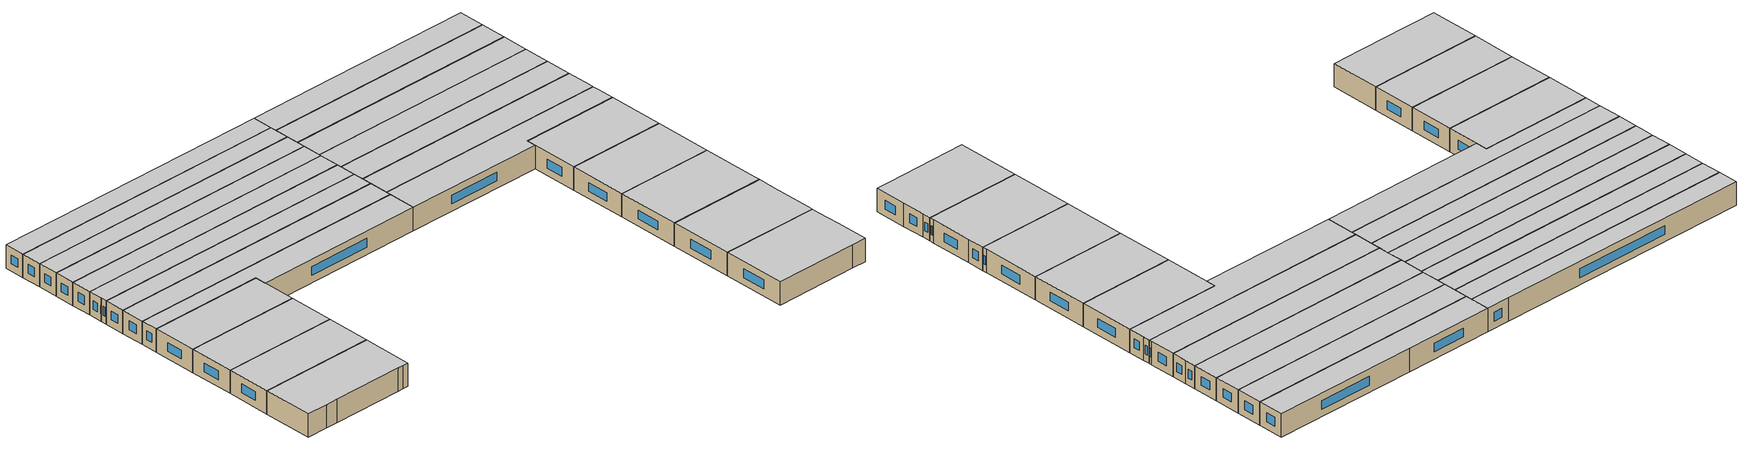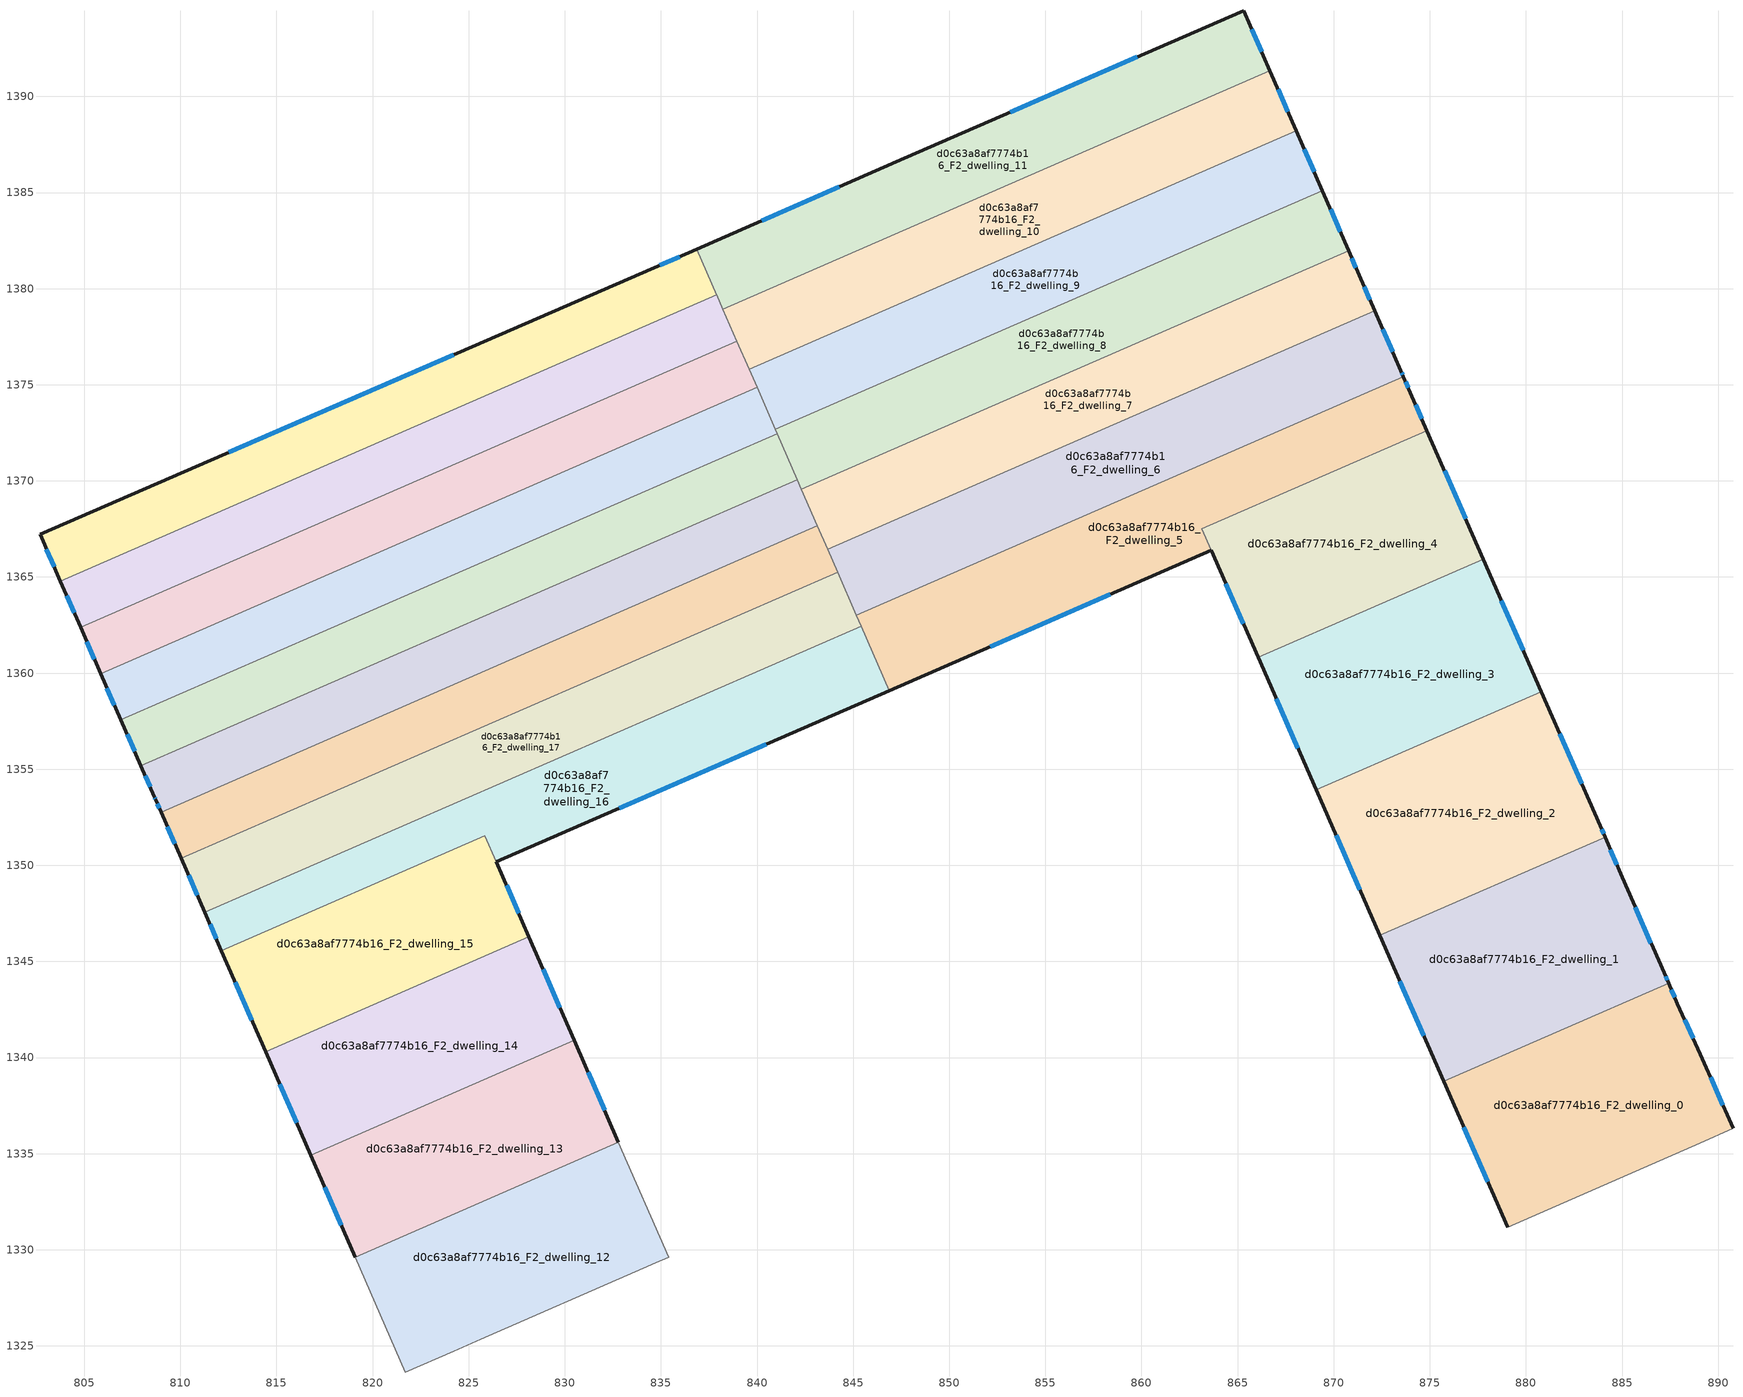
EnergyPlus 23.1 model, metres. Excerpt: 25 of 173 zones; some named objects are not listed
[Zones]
d0c63a8af7774b16_F2_dwelling_0
 floor to d0c63a8af7774b16_F1_dwelling_0 (EU_floor_Construction): 887.88,1342.8 889.07,1340.18 890.77,1336.31 889.05,1335.55 879.06,1331.17 875.73,1338.76 887.42,1343.86 z6
 wall outside (EU_wall_Construction): 875.73,1338.76 879.06,1331.17 / 890.77,1336.31 889.07,1340.18 887.88,1342.8 887.42,1343.86 z6:9
 wall adiabatic (EU_wall_Construction): 879.06,1331.17 889.05,1335.55 890.77,1336.31 z6:9
 wall to d0c63a8af7774b16_F2_dwelling_1 (EU_wall_Construction): 887.42,1343.86 875.73,1338.76 z6:9
 window (EU_Window_Construction): 876.77,1336.38 878.01,1333.55 / 887.73,1343.13 887.56,1343.53 / 888.7,1341 888.25,1341.98 / 890.24,1337.53 889.61,1338.97 z6.94:8.06
 ceiling to d0c63a8af7774b16_F3_dwelling_0 (EU_floor_Construction): 889.05,1335.55 890.77,1336.31 889.07,1340.18 887.88,1342.8 887.42,1343.86 875.73,1338.76 879.06,1331.17 z9
d0c63a8af7774b16_F2_dwelling_1
 floor to d0c63a8af7774b16_F1_dwelling_1 (EU_floor_Construction): 885,1349.37 887.19,1344.4 887.42,1343.86 875.73,1338.76 872.4,1346.36 884.12,1351.46 z6
 wall outside (EU_wall_Construction): 872.4,1346.36 875.73,1338.76 / 887.42,1343.86 887.19,1344.4 885,1349.37 884.12,1351.46 z6:9
 wall to d0c63a8af7774b16_F2_dwelling_2 (EU_wall_Construction): 884.12,1351.46 872.4,1346.36 z6:9
 window (EU_Window_Construction): 873.45,1343.98 874.69,1341.14 / 884.72,1350.03 884.39,1350.81 / 886.5,1345.96 885.69,1347.82 / 887.35,1344.03 887.27,1344.23 z6.94:8.06
 ceiling to d0c63a8af7774b16_F3_dwelling_1 (EU_floor_Construction): 887.42,1343.86 887.19,1344.4 885,1349.37 884.12,1351.46 872.4,1346.36 875.73,1338.76 z9
d0c63a8af7774b16_F2_dwelling_10
 floor to d0c63a8af7774b16_F1_dwelling_10 (EU_floor_Construction): 866.68,1391.35 868.04,1388.22 839.59,1375.82 838.22,1378.94 z6
 wall outside (EU_wall_Construction): 868.04,1388.22 866.68,1391.35 z6:9
 wall to d0c63a8af7774b16_F2_dwelling_11 (EU_wall_Construction): 866.68,1391.35 838.22,1378.94 z6:9
 wall to d0c63a8af7774b16_F2_dwelling_9 (EU_wall_Construction): 839.59,1375.82 868.04,1388.22 z6:9
 wall to d0c63a8af7774b16_F2_dwelling_23 (EU_wall_Construction): 838.22,1378.94 838.95,1377.27 z6:9
 wall to d0c63a8af7774b16_F2_dwelling_22 (EU_wall_Construction): 838.95,1377.27 839.59,1375.82 z6:9
 window (EU_Window_Construction): 867.61,1389.2 867.1,1390.37 z6.94:8.06
 ceiling to d0c63a8af7774b16_F3_dwelling_10 (EU_floor_Construction): 868.04,1388.22 866.68,1391.35 838.22,1378.94 839.59,1375.82 z9
d0c63a8af7774b16_F2_dwelling_11
 floor to d0c63a8af7774b16_F1_dwelling_11 (EU_floor_Construction): 865.31,1394.47 866.68,1391.35 838.22,1378.94 836.87,1382.05 847.65,1386.78 z6
 wall outside (EU_wall_Construction): 866.68,1391.35 865.31,1394.47 847.65,1386.78 836.87,1382.05 z6:9
 wall to d0c63a8af7774b16_F2_dwelling_24 (EU_wall_Construction): 836.87,1382.05 837.91,1379.67 z6:9
 wall to d0c63a8af7774b16_F2_dwelling_23 (EU_wall_Construction): 837.91,1379.67 838.22,1378.94 z6:9
 window (EU_Window_Construction): 844.27,1385.29 840.25,1383.53 / 859.78,1392.06 853.19,1389.19 / 866.25,1392.32 865.74,1393.49 z6.94:8.06
 ceiling to d0c63a8af7774b16_F3_dwelling_11 (EU_floor_Construction): 866.68,1391.35 865.31,1394.47 847.65,1386.78 836.87,1382.05 838.22,1378.94 z9
d0c63a8af7774b16_F2_dwelling_12
 floor to d0c63a8af7774b16_F1_dwelling_12 (EU_floor_Construction): 832.79,1335.59 835.4,1329.61 834.72,1329.32 834.09,1329.04 825.64,1325.34 824.22,1324.71 821.71,1323.62 819.09,1329.62 z6
 wall adiabatic (EU_wall_Construction): 819.09,1329.62 821.71,1323.62 824.22,1324.71 825.64,1325.34 834.09,1329.04 834.72,1329.32 835.4,1329.61 832.79,1335.59 z6:9
 wall to d0c63a8af7774b16_F2_dwelling_13 (EU_wall_Construction): 832.79,1335.59 819.09,1329.62 z6:9
 ceiling to d0c63a8af7774b16_F3_dwelling_12 (EU_floor_Construction): 834.09,1329.04 834.72,1329.32 835.4,1329.61 832.79,1335.59 819.09,1329.62 821.71,1323.62 824.22,1324.71 825.64,1325.34 z9
d0c63a8af7774b16_F2_dwelling_13
 floor to d0c63a8af7774b16_F1_dwelling_13 (EU_floor_Construction): 830.48,1340.89 832.79,1335.59 819.09,1329.62 816.78,1334.92 z6
 wall outside (EU_wall_Construction): 816.78,1334.92 819.09,1329.62 / 832.79,1335.59 830.48,1340.89 z6:9
 wall to d0c63a8af7774b16_F2_dwelling_14 (EU_wall_Construction): 830.48,1340.89 816.78,1334.92 z6:9
 window (EU_Window_Construction): 817.51,1333.25 818.37,1331.28 / 832.07,1337.25 831.21,1339.23 z6.94:8.06
 ceiling to d0c63a8af7774b16_F3_dwelling_13 (EU_floor_Construction): 832.79,1335.59 830.48,1340.89 816.78,1334.92 819.09,1329.62 z9
d0c63a8af7774b16_F2_dwelling_14
 floor to d0c63a8af7774b16_F1_dwelling_14 (EU_floor_Construction): 828.14,1346.28 830.48,1340.89 816.78,1334.92 814.43,1340.31 z6
 wall outside (EU_wall_Construction): 814.43,1340.31 816.78,1334.92 / 830.48,1340.89 828.14,1346.28 z6:9
 wall to d0c63a8af7774b16_F2_dwelling_15 (EU_wall_Construction): 828.14,1346.28 814.43,1340.31 z6:9
 window (EU_Window_Construction): 815.17,1338.62 816.05,1336.61 / 829.75,1342.58 828.87,1344.59 z6.94:8.06
 ceiling to d0c63a8af7774b16_F3_dwelling_14 (EU_floor_Construction): 830.48,1340.89 828.14,1346.28 814.43,1340.31 816.78,1334.92 z9
d0c63a8af7774b16_F2_dwelling_15
 floor to d0c63a8af7774b16_F1_dwelling_15 (EU_floor_Construction): 825.84,1351.53 828.14,1346.28 814.43,1340.31 812.14,1345.56 z6
 wall outside (EU_wall_Construction): 828.14,1346.28 826.44,1350.18 / 812.14,1345.56 814.43,1340.31 z6:9
 wall to d0c63a8af7774b16_F2_dwelling_16 (EU_wall_Construction): 826.43,1350.19 825.85,1351.54 / 825.84,1351.53 812.14,1345.56 z6:9
 window (EU_Window_Construction): 827.6,1347.51 826.97,1348.96 / 812.86,1343.91 813.71,1341.95 z6.94:8.06
 ceiling to d0c63a8af7774b16_F3_dwelling_15 (EU_floor_Construction): 828.14,1346.28 825.84,1351.53 812.14,1345.56 814.43,1340.31 z9
d0c63a8af7774b16_F2_dwelling_16
 floor to d0c63a8af7774b16_F1_dwelling_16 (EU_floor_Construction): 845.42,1362.44 846.88,1359.09 826.43,1350.19 825.85,1351.54 812.14,1345.56 811.27,1347.55 z6
 wall outside (EU_wall_Construction): 826.43,1350.19 846.88,1359.09 / 811.27,1347.55 812.14,1345.56 z6:9
 wall to d0c63a8af7774b16_F2_dwelling_17 (EU_wall_Construction): 845.42,1362.44 811.27,1347.55 z6:9
 wall to d0c63a8af7774b16_F2_dwelling_5 (EU_wall_Construction): 846.88,1359.09 845.42,1362.44 z6:9
 window (EU_Window_Construction): 832.84,1352.98 840.47,1356.3 / 811.55,1346.93 811.87,1346.19 z6.94:8.06
 ceiling to d0c63a8af7774b16_F3_dwelling_16 (EU_floor_Construction): 846.88,1359.09 845.42,1362.44 811.27,1347.55 812.14,1345.56 825.85,1351.54 826.43,1350.19 z9
d0c63a8af7774b16_F2_dwelling_17
 floor to d0c63a8af7774b16_F1_dwelling_17 (EU_floor_Construction): 844.19,1365.25 845.42,1362.44 811.27,1347.55 810.05,1350.37 z6
 wall outside (EU_wall_Construction): 810.05,1350.37 811.27,1347.55 z6:9
 wall to d0c63a8af7774b16_F2_dwelling_18 (EU_wall_Construction): 844.19,1365.25 810.05,1350.37 z6:9
 wall to d0c63a8af7774b16_F2_dwelling_6 (EU_wall_Construction): 845.17,1363 844.19,1365.25 z6:9
 wall to d0c63a8af7774b16_F2_dwelling_5 (EU_wall_Construction): 845.42,1362.44 845.17,1363 z6:9
 window (EU_Window_Construction): 810.43,1349.48 810.89,1348.43 z6.94:8.06
 ceiling to d0c63a8af7774b16_F3_dwelling_17 (EU_floor_Construction): 845.42,1362.44 844.19,1365.25 810.05,1350.37 811.27,1347.55 z9
d0c63a8af7774b16_F2_dwelling_18
 floor to d0c63a8af7774b16_F1_dwelling_18 (EU_floor_Construction): 843.14,1367.66 844.19,1365.25 810.05,1350.37 809,1352.77 z6
 wall outside (EU_wall_Construction): 809,1352.77 810.05,1350.37 z6:9
 wall to d0c63a8af7774b16_F2_dwelling_19 (EU_wall_Construction): 843.14,1367.66 809,1352.77 z6:9
 wall to d0c63a8af7774b16_F2_dwelling_7 (EU_wall_Construction): 843.67,1366.45 843.14,1367.66 z6:9
 wall to d0c63a8af7774b16_F2_dwelling_6 (EU_wall_Construction): 844.19,1365.25 843.67,1366.45 z6:9
 window (EU_Window_Construction): 809.33,1352.02 809.72,1351.12 z6.94:8.06
 ceiling to d0c63a8af7774b16_F3_dwelling_18 (EU_floor_Construction): 844.19,1365.25 843.14,1367.66 809,1352.77 810.05,1350.37 z9
d0c63a8af7774b16_F2_dwelling_19
 floor to d0c63a8af7774b16_F1_dwelling_19 (EU_floor_Construction): 842.1,1370.06 843.14,1367.66 809,1352.77 808.72,1353.41 808.65,1353.58 807.95,1355.17 z6
 wall outside (EU_wall_Construction): 807.95,1355.17 808.65,1353.58 808.72,1353.41 809,1352.77 z6:9
 wall to d0c63a8af7774b16_F2_dwelling_20 (EU_wall_Construction): 842.1,1370.06 807.95,1355.17 z6:9
 wall to d0c63a8af7774b16_F2_dwelling_8 (EU_wall_Construction): 842.31,1369.57 842.1,1370.06 z6:9
 wall to d0c63a8af7774b16_F2_dwelling_7 (EU_wall_Construction): 843.14,1367.66 842.31,1369.57 z6:9
 window (EU_Window_Construction): 808.67,1353.53 808.7,1353.46 / 808.17,1354.67 808.43,1354.08 / 808.81,1353.21 808.91,1352.97 z6.94:8.06
 ceiling to d0c63a8af7774b16_F3_dwelling_19 (EU_floor_Construction): 843.14,1367.66 842.1,1370.06 807.95,1355.17 808.65,1353.58 808.72,1353.41 809,1352.77 z9
d0c63a8af7774b16_F2_dwelling_2
 floor to d0c63a8af7774b16_F1_dwelling_2 (EU_floor_Construction): 880.8,1359.04 883.87,1352.05 884.12,1351.46 872.4,1346.36 869.08,1353.93 z6
 wall outside (EU_wall_Construction): 869.08,1353.93 872.4,1346.36 / 884.12,1351.46 883.87,1352.05 880.8,1359.04 z6:9
 wall to d0c63a8af7774b16_F2_dwelling_3 (EU_wall_Construction): 880.8,1359.04 869.08,1353.93 z6:9
 window (EU_Window_Construction): 870.12,1351.56 871.36,1348.73 / 882.91,1354.24 881.76,1356.85 / 884.04,1351.65 883.95,1351.87 z6.94:8.06
 ceiling to d0c63a8af7774b16_F3_dwelling_2 (EU_floor_Construction): 884.12,1351.46 883.87,1352.05 880.8,1359.04 869.08,1353.93 872.4,1346.36 z9
d0c63a8af7774b16_F2_dwelling_20
 floor to d0c63a8af7774b16_F1_dwelling_20 (EU_floor_Construction): 841.05,1372.46 842.1,1370.06 807.95,1355.17 806.9,1357.58 z6
 wall outside (EU_wall_Construction): 806.9,1357.58 807.95,1355.17 z6:9
 wall to d0c63a8af7774b16_F2_dwelling_21 (EU_wall_Construction): 841.05,1372.46 806.9,1357.58 z6:9
 wall to d0c63a8af7774b16_F2_dwelling_8 (EU_wall_Construction): 842.1,1370.06 841.05,1372.46 z6:9
 window (EU_Window_Construction): 807.23,1356.82 807.62,1355.93 z6.94:8.06
 ceiling to d0c63a8af7774b16_F3_dwelling_20 (EU_floor_Construction): 842.1,1370.06 841.05,1372.46 806.9,1357.58 807.95,1355.17 z9
d0c63a8af7774b16_F2_dwelling_21
 floor to d0c63a8af7774b16_F1_dwelling_21 (EU_floor_Construction): 840,1374.86 841.05,1372.46 806.9,1357.58 805.86,1359.98 z6
 wall outside (EU_wall_Construction): 805.86,1359.98 806.9,1357.58 z6:9
 wall to d0c63a8af7774b16_F2_dwelling_22 (EU_wall_Construction): 840,1374.86 805.86,1359.98 z6:9
 wall to d0c63a8af7774b16_F2_dwelling_9 (EU_wall_Construction): 840.95,1372.69 840,1374.86 z6:9
 wall to d0c63a8af7774b16_F2_dwelling_8 (EU_wall_Construction): 841.05,1372.46 840.95,1372.69 z6:9
 window (EU_Window_Construction): 806.18,1359.22 806.58,1358.33 z6.94:8.06
 ceiling to d0c63a8af7774b16_F3_dwelling_21 (EU_floor_Construction): 841.05,1372.46 840,1374.86 805.86,1359.98 806.9,1357.58 z9
d0c63a8af7774b16_F2_dwelling_22
 floor to d0c63a8af7774b16_F1_dwelling_22 (EU_floor_Construction): 838.95,1377.27 840,1374.86 805.86,1359.98 804.81,1362.38 z6
 wall outside (EU_wall_Construction): 804.81,1362.38 805.86,1359.98 z6:9
 wall to d0c63a8af7774b16_F2_dwelling_23 (EU_wall_Construction): 838.95,1377.27 804.81,1362.38 z6:9
 wall to d0c63a8af7774b16_F2_dwelling_9 (EU_wall_Construction): 840,1374.86 839.59,1375.82 z6:9
 window (EU_Window_Construction): 805.14,1361.63 805.53,1360.73 z6.94:8.06
 ceiling to d0c63a8af7774b16_F3_dwelling_22 (EU_floor_Construction): 840,1374.86 838.95,1377.27 804.81,1362.38 805.86,1359.98 z9
d0c63a8af7774b16_F2_dwelling_23
 floor to d0c63a8af7774b16_F1_dwelling_23 (EU_floor_Construction): 837.91,1379.67 838.95,1377.27 804.81,1362.38 803.76,1364.78 z6
 wall outside (EU_wall_Construction): 803.76,1364.78 804.81,1362.38 z6:9
 wall to d0c63a8af7774b16_F2_dwelling_24 (EU_wall_Construction): 837.91,1379.67 803.76,1364.78 z6:9
 window (EU_Window_Construction): 804.09,1364.03 804.48,1363.13 z6.94:8.06
 ceiling to d0c63a8af7774b16_F3_dwelling_23 (EU_floor_Construction): 838.95,1377.27 837.91,1379.67 803.76,1364.78 804.81,1362.38 z9
d0c63a8af7774b16_F2_dwelling_24
 floor to d0c63a8af7774b16_F1_dwelling_24 (EU_floor_Construction): 836.87,1382.05 837.91,1379.67 803.76,1364.78 802.7,1367.21 834.05,1380.82 z6
 wall outside (EU_wall_Construction): 836.87,1382.05 834.05,1380.82 802.7,1367.21 803.76,1364.78 z6:9
 window (EU_Window_Construction): 803.03,1366.45 803.43,1365.55 / 824.22,1376.55 812.53,1371.48 / 835.98,1381.67 834.93,1381.2 z6.94:8.06
 ceiling to d0c63a8af7774b16_F3_dwelling_24 (EU_floor_Construction): 837.91,1379.67 836.87,1382.05 834.05,1380.82 802.7,1367.21 803.76,1364.78 z9
d0c63a8af7774b16_F2_dwelling_3
 floor to d0c63a8af7774b16_F1_dwelling_3 (EU_floor_Construction): 877.78,1365.93 880.8,1359.04 869.08,1353.93 866.06,1360.82 z6
 wall outside (EU_wall_Construction): 866.06,1360.82 869.08,1353.93 / 880.8,1359.04 877.78,1365.93 z6:9
 wall to d0c63a8af7774b16_F2_dwelling_4 (EU_wall_Construction): 877.78,1365.93 866.06,1360.82 z6:9
 window (EU_Window_Construction): 867.01,1358.66 868.14,1356.09 / 879.85,1361.2 878.73,1363.77 z6.94:8.06
 ceiling to d0c63a8af7774b16_F3_dwelling_3 (EU_floor_Construction): 880.8,1359.04 877.78,1365.93 866.06,1360.82 869.08,1353.93 z9
d0c63a8af7774b16_F2_dwelling_4
 floor to d0c63a8af7774b16_F1_dwelling_4 (EU_floor_Construction): 874.85,1372.61 877.78,1365.93 866.06,1360.82 863.14,1367.5 z6
 wall outside (EU_wall_Construction): 877.78,1365.93 874.85,1372.61 / 863.63,1366.39 866.06,1360.82 z6:9
 wall to d0c63a8af7774b16_F2_dwelling_5 (EU_wall_Construction): 874.85,1372.61 863.14,1367.5 863.63,1366.39 z6:9
 window (EU_Window_Construction): 876.86,1368.03 875.77,1370.52 / 864.39,1364.64 865.3,1362.57 z6.94:8.06
 ceiling to d0c63a8af7774b16_F3_dwelling_4 (EU_floor_Construction): 877.78,1365.93 874.85,1372.61 863.14,1367.5 866.06,1360.82 z9
d0c63a8af7774b16_F2_dwelling_5
 floor to d0c63a8af7774b16_F1_dwelling_5 (EU_floor_Construction): 873.98,1374.59 874.85,1372.61 863.14,1367.5 863.62,1366.38 846.88,1359.09 845.17,1363 873.63,1375.41 z6
 wall outside (EU_wall_Construction): 874.85,1372.61 873.98,1374.59 873.63,1375.41 / 846.88,1359.09 863.62,1366.38 z6:9
 wall to d0c63a8af7774b16_F2_dwelling_6 (EU_wall_Construction): 873.63,1375.41 845.17,1363 z6:9
 window (EU_Window_Construction): 873.87,1374.85 873.74,1375.15 / 874.58,1373.23 874.26,1373.97 / 852.13,1361.38 858.38,1364.1 z6.94:8.06
 ceiling to d0c63a8af7774b16_F3_dwelling_5 (EU_floor_Construction): 863.62,1366.38 863.14,1367.5 874.85,1372.61 873.98,1374.59 873.63,1375.41 845.17,1363 846.88,1359.09 z9
d0c63a8af7774b16_F2_dwelling_6
 floor to d0c63a8af7774b16_F1_dwelling_6 (EU_floor_Construction): 872.13,1378.86 873.49,1375.73 873.63,1375.41 845.17,1363 843.67,1366.45 z6
 wall outside (EU_wall_Construction): 873.63,1375.41 873.49,1375.73 872.13,1378.86 z6:9
 wall to d0c63a8af7774b16_F2_dwelling_7 (EU_wall_Construction): 872.13,1378.86 843.67,1366.45 z6:9
 window (EU_Window_Construction): 873.06,1376.71 872.56,1377.88 / 873.58,1375.51 873.53,1375.63 z6.94:8.06
 ceiling to d0c63a8af7774b16_F3_dwelling_6 (EU_floor_Construction): 873.63,1375.41 873.49,1375.73 872.13,1378.86 843.67,1366.45 845.17,1363 z9
d0c63a8af7774b16_F2_dwelling_7
 floor to d0c63a8af7774b16_F1_dwelling_7 (EU_floor_Construction): 870.77,1381.98 871.34,1380.68 872.13,1378.86 843.67,1366.45 842.31,1369.57 z6
 wall outside (EU_wall_Construction): 872.13,1378.86 871.34,1380.68 870.77,1381.98 z6:9
 wall to d0c63a8af7774b16_F2_dwelling_8 (EU_wall_Construction): 870.77,1381.98 842.31,1369.57 z6:9
 window (EU_Window_Construction): 871.16,1381.09 870.95,1381.57 / 871.88,1379.43 871.59,1380.11 z6.94:8.06
 ceiling to d0c63a8af7774b16_F3_dwelling_7 (EU_floor_Construction): 872.13,1378.86 871.34,1380.68 870.77,1381.98 842.31,1369.57 843.67,1366.45 z9
d0c63a8af7774b16_F2_dwelling_8
 floor to d0c63a8af7774b16_F1_dwelling_8 (EU_floor_Construction): 869.41,1385.1 870.77,1381.98 842.31,1369.57 840.95,1372.69 z6
 wall outside (EU_wall_Construction): 870.77,1381.98 869.41,1385.1 z6:9
 wall to d0c63a8af7774b16_F2_dwelling_9 (EU_wall_Construction): 869.41,1385.1 840.95,1372.69 z6:9
 window (EU_Window_Construction): 870.34,1382.96 869.83,1384.12 z6.94:8.06
 ceiling to d0c63a8af7774b16_F3_dwelling_8 (EU_floor_Construction): 870.77,1381.98 869.41,1385.1 840.95,1372.69 842.31,1369.57 z9
d0c63a8af7774b16_F2_dwelling_9
 floor to d0c63a8af7774b16_F1_dwelling_9 (EU_floor_Construction): 868.04,1388.22 869.41,1385.1 840.95,1372.69 839.59,1375.82 z6
 wall outside (EU_wall_Construction): 869.41,1385.1 868.04,1388.22 z6:9
 window (EU_Window_Construction): 868.98,1386.08 868.47,1387.24 z6.94:8.06
 ceiling to d0c63a8af7774b16_F3_dwelling_9 (EU_floor_Construction): 869.41,1385.1 868.04,1388.22 839.59,1375.82 840.95,1372.69 z9
[Building]
EU S2 Campaign: North Axis=0; Terrain=City; Solar Distribution=FullExterior
[Site:Location]
Vienna: Latitude=48; Longitude=16.5; Time Zone=1; Elevation=183
[SizingPeriod:WeatherFileDays]
AnnualSizingPeriod: Begin Month=1; Begin Day of Month=1; End Month=12; End Day of Month=31; Day of Week for Start Day=Monday; Use Weather File Daylight Saving Period=No; Use Weather File Rain and Snow Indicators=No
[MATERIAL]
EU_InternalMass_Material: Roughness=MediumRough; Thickness=0.1; Conductivity=1; Density=1800; Specific Heat=900; Thermal Absorptance=0.9; Solar Absorptance=0.7; Visible Absorptance=0.7
[MATERIAL:NOMASS] Roughness=MediumRough; Thermal Absorptance=0.9; Solar Absorptance=0.7; Visible Absorptance=0.7
Name | Thermal Resistance
EU_wall_NoMass | 0.914258
EU_floor_NoMass | 1.09711
[WINDOWMATERIAL:SIMPLEGLAZINGSYSTEM]
EU_Window_SimpleGlazing: UFactor=2.09642; Solar Heat Gain Coefficient=0.65; Visible Transmittance=0.65
[CONSTRUCTION]
EU_wall_Construction: EU_wall_NoMass
EU_floor_Construction: EU_floor_NoMass
EU_Window_Construction: EU_Window_SimpleGlazing
EU_InternalMass_Construction: EU_InternalMass_Material
[ZONE] Type=1; Multiplier=1; Ceiling Height=autocalculate; Floor Area=autocalculate; Part of Total Floor Area=Yes
Name | Volume
d0c63a8af7774b16_F2_dwelling_0 | 317.289
d0c63a8af7774b16_F2_dwelling_1 | 317.328
d0c63a8af7774b16_F2_dwelling_10 | 317.377
d0c63a8af7774b16_F2_dwelling_11 | 317.295
d0c63a8af7774b16_F2_dwelling_12 | 292.901
d0c63a8af7774b16_F2_dwelling_13 | 259.286
d0c63a8af7774b16_F2_dwelling_14 | 263.741
d0c63a8af7774b16_F2_dwelling_15 | 257.025
d0c63a8af7774b16_F2_dwelling_16 | 341.294
d0c63a8af7774b16_F2_dwelling_17 | 343.181
d0c63a8af7774b16_F2_dwelling_18 | 292.885
d0c63a8af7774b16_F2_dwelling_19 | 292.859
d0c63a8af7774b16_F2_dwelling_2 | 317.309
d0c63a8af7774b16_F2_dwelling_20 | 292.956
d0c63a8af7774b16_F2_dwelling_21 | 292.884
d0c63a8af7774b16_F2_dwelling_22 | 292.911
d0c63a8af7774b16_F2_dwelling_23 | 292.919
d0c63a8af7774b16_F2_dwelling_24 | 292.912
d0c63a8af7774b16_F2_dwelling_3 | 288.552
d0c63a8af7774b16_F2_dwelling_4 | 279.493
d0c63a8af7774b16_F2_dwelling_5 | 351.226
d0c63a8af7774b16_F2_dwelling_6 | 349.895
d0c63a8af7774b16_F2_dwelling_7 | 317.369
d0c63a8af7774b16_F2_dwelling_8 | 317.279
d0c63a8af7774b16_F2_dwelling_9 | 317.325
[INTERNALMASS] Construction=EU_InternalMass_Construction
Name | Zone or ZoneList | Surface Area
d0c63a8af7774b16_F2_dwelling_0_EU_InternalMass | d0c63a8af7774b16_F2_dwelling_0 | 105.763
d0c63a8af7774b16_F2_dwelling_1_EU_InternalMass | d0c63a8af7774b16_F2_dwelling_1 | 105.776
d0c63a8af7774b16_F2_dwelling_2_EU_InternalMass | d0c63a8af7774b16_F2_dwelling_2 | 105.77
d0c63a8af7774b16_F2_dwelling_3_EU_InternalMass | d0c63a8af7774b16_F2_dwelling_3 | 96.1857
d0c63a8af7774b16_F2_dwelling_4_EU_InternalMass | d0c63a8af7774b16_F2_dwelling_4 | 93.1813
d0c63a8af7774b16_F2_dwelling_5_EU_InternalMass | d0c63a8af7774b16_F2_dwelling_5 | 117.082
d0c63a8af7774b16_F2_dwelling_6_EU_InternalMass | d0c63a8af7774b16_F2_dwelling_6 | 116.625
d0c63a8af7774b16_F2_dwelling_7_EU_InternalMass | d0c63a8af7774b16_F2_dwelling_7 | 105.789
d0c63a8af7774b16_F2_dwelling_8_EU_InternalMass | d0c63a8af7774b16_F2_dwelling_8 | 105.76
d0c63a8af7774b16_F2_dwelling_9_EU_InternalMass | d0c63a8af7774b16_F2_dwelling_9 | 105.775
d0c63a8af7774b16_F2_dwelling_10_EU_InternalMass | d0c63a8af7774b16_F2_dwelling_10 | 105.793
d0c63a8af7774b16_F2_dwelling_11_EU_InternalMass | d0c63a8af7774b16_F2_dwelling_11 | 105.765
d0c63a8af7774b16_F2_dwelling_12_EU_InternalMass | d0c63a8af7774b16_F2_dwelling_12 | 97.634
d0c63a8af7774b16_F2_dwelling_13_EU_InternalMass | d0c63a8af7774b16_F2_dwelling_13 | 86.4225
d0c63a8af7774b16_F2_dwelling_14_EU_InternalMass | d0c63a8af7774b16_F2_dwelling_14 | 87.9154
d0c63a8af7774b16_F2_dwelling_15_EU_InternalMass | d0c63a8af7774b16_F2_dwelling_15 | 85.6977
d0c63a8af7774b16_F2_dwelling_16_EU_InternalMass | d0c63a8af7774b16_F2_dwelling_16 | 113.75
d0c63a8af7774b16_F2_dwelling_17_EU_InternalMass | d0c63a8af7774b16_F2_dwelling_17 | 114.408
d0c63a8af7774b16_F2_dwelling_18_EU_InternalMass | d0c63a8af7774b16_F2_dwelling_18 | 97.6282
d0c63a8af7774b16_F2_dwelling_19_EU_InternalMass | d0c63a8af7774b16_F2_dwelling_19 | 97.6197
d0c63a8af7774b16_F2_dwelling_20_EU_InternalMass | d0c63a8af7774b16_F2_dwelling_20 | 97.652
d0c63a8af7774b16_F2_dwelling_21_EU_InternalMass | d0c63a8af7774b16_F2_dwelling_21 | 97.6282
d0c63a8af7774b16_F2_dwelling_22_EU_InternalMass | d0c63a8af7774b16_F2_dwelling_22 | 97.6368
d0c63a8af7774b16_F2_dwelling_23_EU_InternalMass | d0c63a8af7774b16_F2_dwelling_23 | 97.6395
d0c63a8af7774b16_F2_dwelling_24_EU_InternalMass | d0c63a8af7774b16_F2_dwelling_24 | 97.6373
[OTHEREQUIPMENT] Fuel Type=Electricity; Design Level Calculation Method=Watts/Area; Power per Zone Floor Area=1; Fraction Latent=0; Fraction Radiant=0; Fraction Lost=0; Carbon Dioxide Generation Rate=0; EndUse Subcategory=EU_Step8_InternalGains
Name | Zone or ZoneList or Space or SpaceList | Schedule
EU_Step8_InternalGain_d0c63a8af7774b16_F2_dwelling_0_f000 | d0c63a8af7774b16_F2_dwelling_0 | EU_Step8_GainSchedule_d0c63a8af7774b16_F2_dwelling_0_f000
EU_Step8_InternalGain_d0c63a8af7774b16_F2_dwelling_1_f000 | d0c63a8af7774b16_F2_dwelling_1 | EU_Step8_GainSchedule_d0c63a8af7774b16_F2_dwelling_1_f000
EU_Step8_InternalGain_d0c63a8af7774b16_F2_dwelling_2_f000 | d0c63a8af7774b16_F2_dwelling_2 | EU_Step8_GainSchedule_d0c63a8af7774b16_F2_dwelling_2_f000
EU_Step8_InternalGain_d0c63a8af7774b16_F2_dwelling_3_f000 | d0c63a8af7774b16_F2_dwelling_3 | EU_Step8_GainSchedule_d0c63a8af7774b16_F2_dwelling_3_f000
EU_Step8_InternalGain_d0c63a8af7774b16_F2_dwelling_4_f000 | d0c63a8af7774b16_F2_dwelling_4 | EU_Step8_GainSchedule_d0c63a8af7774b16_F2_dwelling_4_f000
EU_Step8_InternalGain_d0c63a8af7774b16_F2_dwelling_5_f000 | d0c63a8af7774b16_F2_dwelling_5 | EU_Step8_GainSchedule_d0c63a8af7774b16_F2_dwelling_5_f000
EU_Step8_InternalGain_d0c63a8af7774b16_F2_dwelling_6_f000 | d0c63a8af7774b16_F2_dwelling_6 | EU_Step8_GainSchedule_d0c63a8af7774b16_F2_dwelling_6_f000
EU_Step8_InternalGain_d0c63a8af7774b16_F2_dwelling_7_f000 | d0c63a8af7774b16_F2_dwelling_7 | EU_Step8_GainSchedule_d0c63a8af7774b16_F2_dwelling_7_f000
EU_Step8_InternalGain_d0c63a8af7774b16_F2_dwelling_8_f000 | d0c63a8af7774b16_F2_dwelling_8 | EU_Step8_GainSchedule_d0c63a8af7774b16_F2_dwelling_8_f000
EU_Step8_InternalGain_d0c63a8af7774b16_F2_dwelling_9_f000 | d0c63a8af7774b16_F2_dwelling_9 | EU_Step8_GainSchedule_d0c63a8af7774b16_F2_dwelling_9_f000
EU_Step8_InternalGain_d0c63a8af7774b16_F2_dwelling_10_f000 | d0c63a8af7774b16_F2_dwelling_10 | EU_Step8_GainSchedule_d0c63a8af7774b16_F2_dwelling_10_f000
EU_Step8_InternalGain_d0c63a8af7774b16_F2_dwelling_11_f000 | d0c63a8af7774b16_F2_dwelling_11 | EU_Step8_GainSchedule_d0c63a8af7774b16_F2_dwelling_11_f000
EU_Step8_InternalGain_d0c63a8af7774b16_F2_dwelling_12_f000 | d0c63a8af7774b16_F2_dwelling_12 | EU_Step8_GainSchedule_d0c63a8af7774b16_F2_dwelling_12_f000
EU_Step8_InternalGain_d0c63a8af7774b16_F2_dwelling_13_f000 | d0c63a8af7774b16_F2_dwelling_13 | EU_Step8_GainSchedule_d0c63a8af7774b16_F2_dwelling_13_f000
EU_Step8_InternalGain_d0c63a8af7774b16_F2_dwelling_14_f000 | d0c63a8af7774b16_F2_dwelling_14 | EU_Step8_GainSchedule_d0c63a8af7774b16_F2_dwelling_14_f000
EU_Step8_InternalGain_d0c63a8af7774b16_F2_dwelling_15_f000 | d0c63a8af7774b16_F2_dwelling_15 | EU_Step8_GainSchedule_d0c63a8af7774b16_F2_dwelling_15_f000
EU_Step8_InternalGain_d0c63a8af7774b16_F2_dwelling_16_f000 | d0c63a8af7774b16_F2_dwelling_16 | EU_Step8_GainSchedule_d0c63a8af7774b16_F2_dwelling_16_f000
EU_Step8_InternalGain_d0c63a8af7774b16_F2_dwelling_17_f000 | d0c63a8af7774b16_F2_dwelling_17 | EU_Step8_GainSchedule_d0c63a8af7774b16_F2_dwelling_17_f000
EU_Step8_InternalGain_d0c63a8af7774b16_F2_dwelling_18_f000 | d0c63a8af7774b16_F2_dwelling_18 | EU_Step8_GainSchedule_d0c63a8af7774b16_F2_dwelling_18_f000
EU_Step8_InternalGain_d0c63a8af7774b16_F2_dwelling_19_f000 | d0c63a8af7774b16_F2_dwelling_19 | EU_Step8_GainSchedule_d0c63a8af7774b16_F2_dwelling_19_f000
EU_Step8_InternalGain_d0c63a8af7774b16_F2_dwelling_20_f000 | d0c63a8af7774b16_F2_dwelling_20 | EU_Step8_GainSchedule_d0c63a8af7774b16_F2_dwelling_20_f000
EU_Step8_InternalGain_d0c63a8af7774b16_F2_dwelling_21_f000 | d0c63a8af7774b16_F2_dwelling_21 | EU_Step8_GainSchedule_d0c63a8af7774b16_F2_dwelling_21_f000
EU_Step8_InternalGain_d0c63a8af7774b16_F2_dwelling_22_f000 | d0c63a8af7774b16_F2_dwelling_22 | EU_Step8_GainSchedule_d0c63a8af7774b16_F2_dwelling_22_f000
EU_Step8_InternalGain_d0c63a8af7774b16_F2_dwelling_23_f000 | d0c63a8af7774b16_F2_dwelling_23 | EU_Step8_GainSchedule_d0c63a8af7774b16_F2_dwelling_23_f000
EU_Step8_InternalGain_d0c63a8af7774b16_F2_dwelling_24_f000 | d0c63a8af7774b16_F2_dwelling_24 | EU_Step8_GainSchedule_d0c63a8af7774b16_F2_dwelling_24_f000
[ZONEVENTILATION:DESIGNFLOWRATE] Schedule=EU_AlwaysOn; Design Flow Rate Calculation Method=AirChanges/Hour; Air Changes per Hour=0.546891; Ventilation Type=Natural; Fan Pressure Rise=0; Fan Total Efficiency=1; Constant Term Coefficient=1; Temperature Term Coefficient=0; Velocity Term Coefficient=0; Velocity Squared Term Coefficient=0; Minimum Indoor Temperature=-100; Maximum Indoor Temperature=100; Delta Temperature=-100; Minimum Outdoor Temperature=-100; Maximum Outdoor Temperature=100; Maximum Wind Speed=40
Name | Zone or ZoneList or Space or SpaceList
EU_ConstantAir_d0c63a8af7774b16_F2_dwelling_0 | d0c63a8af7774b16_F2_dwelling_0
EU_ConstantAir_d0c63a8af7774b16_F2_dwelling_1 | d0c63a8af7774b16_F2_dwelling_1
EU_ConstantAir_d0c63a8af7774b16_F2_dwelling_2 | d0c63a8af7774b16_F2_dwelling_2
EU_ConstantAir_d0c63a8af7774b16_F2_dwelling_3 | d0c63a8af7774b16_F2_dwelling_3
EU_ConstantAir_d0c63a8af7774b16_F2_dwelling_4 | d0c63a8af7774b16_F2_dwelling_4
EU_ConstantAir_d0c63a8af7774b16_F2_dwelling_5 | d0c63a8af7774b16_F2_dwelling_5
EU_ConstantAir_d0c63a8af7774b16_F2_dwelling_6 | d0c63a8af7774b16_F2_dwelling_6
EU_ConstantAir_d0c63a8af7774b16_F2_dwelling_7 | d0c63a8af7774b16_F2_dwelling_7
EU_ConstantAir_d0c63a8af7774b16_F2_dwelling_8 | d0c63a8af7774b16_F2_dwelling_8
EU_ConstantAir_d0c63a8af7774b16_F2_dwelling_9 | d0c63a8af7774b16_F2_dwelling_9
EU_ConstantAir_d0c63a8af7774b16_F2_dwelling_10 | d0c63a8af7774b16_F2_dwelling_10
EU_ConstantAir_d0c63a8af7774b16_F2_dwelling_11 | d0c63a8af7774b16_F2_dwelling_11
EU_ConstantAir_d0c63a8af7774b16_F2_dwelling_12 | d0c63a8af7774b16_F2_dwelling_12
EU_ConstantAir_d0c63a8af7774b16_F2_dwelling_13 | d0c63a8af7774b16_F2_dwelling_13
EU_ConstantAir_d0c63a8af7774b16_F2_dwelling_14 | d0c63a8af7774b16_F2_dwelling_14
EU_ConstantAir_d0c63a8af7774b16_F2_dwelling_15 | d0c63a8af7774b16_F2_dwelling_15
EU_ConstantAir_d0c63a8af7774b16_F2_dwelling_16 | d0c63a8af7774b16_F2_dwelling_16
EU_ConstantAir_d0c63a8af7774b16_F2_dwelling_17 | d0c63a8af7774b16_F2_dwelling_17
EU_ConstantAir_d0c63a8af7774b16_F2_dwelling_18 | d0c63a8af7774b16_F2_dwelling_18
EU_ConstantAir_d0c63a8af7774b16_F2_dwelling_19 | d0c63a8af7774b16_F2_dwelling_19
EU_ConstantAir_d0c63a8af7774b16_F2_dwelling_20 | d0c63a8af7774b16_F2_dwelling_20
EU_ConstantAir_d0c63a8af7774b16_F2_dwelling_21 | d0c63a8af7774b16_F2_dwelling_21
EU_ConstantAir_d0c63a8af7774b16_F2_dwelling_22 | d0c63a8af7774b16_F2_dwelling_22
EU_ConstantAir_d0c63a8af7774b16_F2_dwelling_23 | d0c63a8af7774b16_F2_dwelling_23
EU_ConstantAir_d0c63a8af7774b16_F2_dwelling_24 | d0c63a8af7774b16_F2_dwelling_24
[HVACTEMPLATE:ZONE:IDEALLOADSAIRSYSTEM] System Availability Schedule=EU_AlwaysOn; Maximum Heating Supply Air Temperature=50; Minimum Cooling Supply Air Temperature=13; Maximum Heating Supply Air Humidity Ratio=0.0156; Minimum Cooling Supply Air Humidity Ratio=0.0077; Heating Limit=NoLimit; Cooling Limit=NoLimit; Heating Availability Schedule=EU_AlwaysOn; Cooling Availability Schedule=EU_CoolingOff; Dehumidification Control Type=ConstantSensibleHeatRatio; Cooling Sensible Heat Ratio=0.7; Dehumidification Setpoint=60; Humidification Control Type=None; Humidification Setpoint=30; Outdoor Air Method=None; Outdoor Air Flow Rate per Person=0.00944; Outdoor Air Flow Rate per Zone Floor Area=0; Outdoor Air Flow Rate per Zone=0; Demand Controlled Ventilation Type=None; Outdoor Air Economizer Type=NoEconomizer; Heat Recovery Type=None; Sensible Heat Recovery Effectiveness=0.7; Latent Heat Recovery Effectiveness=0.65
Name | Template Thermostat
d0c63a8af7774b16_F2_dwelling_0 | EU_HeatOnly_d0c63a8af7774b16_F2_dwelling_0
d0c63a8af7774b16_F2_dwelling_1 | EU_HeatOnly_d0c63a8af7774b16_F2_dwelling_1
d0c63a8af7774b16_F2_dwelling_2 | EU_HeatOnly_d0c63a8af7774b16_F2_dwelling_2
d0c63a8af7774b16_F2_dwelling_3 | EU_HeatOnly_d0c63a8af7774b16_F2_dwelling_3
d0c63a8af7774b16_F2_dwelling_4 | EU_HeatOnly_d0c63a8af7774b16_F2_dwelling_4
d0c63a8af7774b16_F2_dwelling_5 | EU_HeatOnly_d0c63a8af7774b16_F2_dwelling_5
d0c63a8af7774b16_F2_dwelling_6 | EU_HeatOnly_d0c63a8af7774b16_F2_dwelling_6
d0c63a8af7774b16_F2_dwelling_7 | EU_HeatOnly_d0c63a8af7774b16_F2_dwelling_7
d0c63a8af7774b16_F2_dwelling_8 | EU_HeatOnly_d0c63a8af7774b16_F2_dwelling_8
d0c63a8af7774b16_F2_dwelling_9 | EU_HeatOnly_d0c63a8af7774b16_F2_dwelling_9
d0c63a8af7774b16_F2_dwelling_10 | EU_HeatOnly_d0c63a8af7774b16_F2_dwelling_10
d0c63a8af7774b16_F2_dwelling_11 | EU_HeatOnly_d0c63a8af7774b16_F2_dwelling_11
d0c63a8af7774b16_F2_dwelling_12 | EU_HeatOnly_d0c63a8af7774b16_F2_dwelling_12
d0c63a8af7774b16_F2_dwelling_13 | EU_HeatOnly_d0c63a8af7774b16_F2_dwelling_13
d0c63a8af7774b16_F2_dwelling_14 | EU_HeatOnly_d0c63a8af7774b16_F2_dwelling_14
d0c63a8af7774b16_F2_dwelling_15 | EU_HeatOnly_d0c63a8af7774b16_F2_dwelling_15
d0c63a8af7774b16_F2_dwelling_16 | EU_HeatOnly_d0c63a8af7774b16_F2_dwelling_16
d0c63a8af7774b16_F2_dwelling_17 | EU_HeatOnly_d0c63a8af7774b16_F2_dwelling_17
d0c63a8af7774b16_F2_dwelling_18 | EU_HeatOnly_d0c63a8af7774b16_F2_dwelling_18
d0c63a8af7774b16_F2_dwelling_19 | EU_HeatOnly_d0c63a8af7774b16_F2_dwelling_19
d0c63a8af7774b16_F2_dwelling_20 | EU_HeatOnly_d0c63a8af7774b16_F2_dwelling_20
d0c63a8af7774b16_F2_dwelling_21 | EU_HeatOnly_d0c63a8af7774b16_F2_dwelling_21
d0c63a8af7774b16_F2_dwelling_22 | EU_HeatOnly_d0c63a8af7774b16_F2_dwelling_22
d0c63a8af7774b16_F2_dwelling_23 | EU_HeatOnly_d0c63a8af7774b16_F2_dwelling_23
d0c63a8af7774b16_F2_dwelling_24 | EU_HeatOnly_d0c63a8af7774b16_F2_dwelling_24
[SIZING:ZONE] Zone Cooling Design Supply Air Temperature Input Method=SupplyAirTemperature; Zone Cooling Design Supply Air Temperature=13; Zone Heating Design Supply Air Temperature Input Method=SupplyAirTemperature; Zone Heating Design Supply Air Temperature=50; Zone Cooling Design Supply Air Humidity Ratio=0.008; Zone Heating Design Supply Air Humidity Ratio=0.008; Cooling Design Air Flow Method=DesignDay; Cooling Design Air Flow Rate=0; Cooling Minimum Air Flow per Zone Floor Area=0.000762; Cooling Minimum Air Flow=0; Cooling Minimum Air Flow Fraction=0.2; Heating Design Air Flow Method=DesignDay; Heating Design Air Flow Rate=0; Heating Maximum Air Flow per Zone Floor Area=0.002032; Heating Maximum Air Flow=0.141576; Heating Maximum Air Flow Fraction=0.3; Account for Dedicated Outdoor Air System=No; Dedicated Outdoor Air System Control Strategy=NeutralSupplyAir; Dedicated Outdoor Air Low Setpoint Temperature for Design=autosize; Dedicated Outdoor Air High Setpoint Temperature for Design=autosize; Zone Load Sizing Method=Sensible Load Only No Latent Load; Zone Latent Cooling Design Supply Air Humidity Ratio Input Method=HumidityRatioDifference; Zone Cooling Design Supply Air Humidity Ratio Difference=0.005; Zone Latent Heating Design Supply Air Humidity Ratio Input Method=HumidityRatioDifference; Zone Humidification Design Supply Air Humidity Ratio Difference=0.005
d0c63a8af7774b16_F2_dwelling_0; d0c63a8af7774b16_F2_dwelling_1; d0c63a8af7774b16_F2_dwelling_2; d0c63a8af7774b16_F2_dwelling_3; d0c63a8af7774b16_F2_dwelling_4; d0c63a8af7774b16_F2_dwelling_5; d0c63a8af7774b16_F2_dwelling_6; d0c63a8af7774b16_F2_dwelling_7; d0c63a8af7774b16_F2_dwelling_8; d0c63a8af7774b16_F2_dwelling_9; d0c63a8af7774b16_F2_dwelling_10; d0c63a8af7774b16_F2_dwelling_11; d0c63a8af7774b16_F2_dwelling_12; d0c63a8af7774b16_F2_dwelling_13; d0c63a8af7774b16_F2_dwelling_14; d0c63a8af7774b16_F2_dwelling_15; d0c63a8af7774b16_F2_dwelling_16; d0c63a8af7774b16_F2_dwelling_17; d0c63a8af7774b16_F2_dwelling_18; d0c63a8af7774b16_F2_dwelling_19; d0c63a8af7774b16_F2_dwelling_20; d0c63a8af7774b16_F2_dwelling_21; d0c63a8af7774b16_F2_dwelling_22; d0c63a8af7774b16_F2_dwelling_23; d0c63a8af7774b16_F2_dwelling_24
[SCHEDULE:CONSTANT]
Name | Hourly Value
EU_AlwaysOn | 1
EU_CoolingOff | 0
[SCHEDULE:FILE] Column Number=1; Rows to Skip at Top=0; Number of Hours of Data=8760; Column Separator=Comma; Interpolate to Timestep=No; Minutes per Item=60; Adjust Schedule for Daylight Savings=Yes
Name | File
EU_Step8_GainSchedule_d0c63a8af7774b16_F2_dwelling_0_f000 | ../../schedules/d0c63a8af7774b16/d0c63a8af7774b16_F2_dwelling_0_f000_gain.csv
EU_Step8_GainSchedule_d0c63a8af7774b16_F2_dwelling_1_f000 | ../../schedules/d0c63a8af7774b16/d0c63a8af7774b16_F2_dwelling_1_f000_gain.csv
EU_Step8_GainSchedule_d0c63a8af7774b16_F2_dwelling_2_f000 | ../../schedules/d0c63a8af7774b16/d0c63a8af7774b16_F2_dwelling_2_f000_gain.csv
EU_Step8_GainSchedule_d0c63a8af7774b16_F2_dwelling_3_f000 | ../../schedules/d0c63a8af7774b16/d0c63a8af7774b16_F2_dwelling_3_f000_gain.csv
EU_Step8_GainSchedule_d0c63a8af7774b16_F2_dwelling_4_f000 | ../../schedules/d0c63a8af7774b16/d0c63a8af7774b16_F2_dwelling_4_f000_gain.csv
EU_Step8_GainSchedule_d0c63a8af7774b16_F2_dwelling_5_f000 | ../../schedules/d0c63a8af7774b16/d0c63a8af7774b16_F2_dwelling_5_f000_gain.csv
EU_Step8_GainSchedule_d0c63a8af7774b16_F2_dwelling_6_f000 | ../../schedules/d0c63a8af7774b16/d0c63a8af7774b16_F2_dwelling_6_f000_gain.csv
EU_Step8_GainSchedule_d0c63a8af7774b16_F2_dwelling_7_f000 | ../../schedules/d0c63a8af7774b16/d0c63a8af7774b16_F2_dwelling_7_f000_gain.csv
EU_Step8_GainSchedule_d0c63a8af7774b16_F2_dwelling_8_f000 | ../../schedules/d0c63a8af7774b16/d0c63a8af7774b16_F2_dwelling_8_f000_gain.csv
EU_Step8_GainSchedule_d0c63a8af7774b16_F2_dwelling_9_f000 | ../../schedules/d0c63a8af7774b16/d0c63a8af7774b16_F2_dwelling_9_f000_gain.csv
EU_Step8_GainSchedule_d0c63a8af7774b16_F2_dwelling_10_f000 | ../../schedules/d0c63a8af7774b16/d0c63a8af7774b16_F2_dwelling_10_f000_gain.csv
EU_Step8_GainSchedule_d0c63a8af7774b16_F2_dwelling_11_f000 | ../../schedules/d0c63a8af7774b16/d0c63a8af7774b16_F2_dwelling_11_f000_gain.csv
EU_Step8_GainSchedule_d0c63a8af7774b16_F2_dwelling_12_f000 | ../../schedules/d0c63a8af7774b16/d0c63a8af7774b16_F2_dwelling_12_f000_gain.csv
EU_Step8_GainSchedule_d0c63a8af7774b16_F2_dwelling_13_f000 | ../../schedules/d0c63a8af7774b16/d0c63a8af7774b16_F2_dwelling_13_f000_gain.csv
EU_Step8_GainSchedule_d0c63a8af7774b16_F2_dwelling_14_f000 | ../../schedules/d0c63a8af7774b16/d0c63a8af7774b16_F2_dwelling_14_f000_gain.csv
EU_Step8_GainSchedule_d0c63a8af7774b16_F2_dwelling_15_f000 | ../../schedules/d0c63a8af7774b16/d0c63a8af7774b16_F2_dwelling_15_f000_gain.csv
EU_Step8_GainSchedule_d0c63a8af7774b16_F2_dwelling_16_f000 | ../../schedules/d0c63a8af7774b16/d0c63a8af7774b16_F2_dwelling_16_f000_gain.csv
EU_Step8_GainSchedule_d0c63a8af7774b16_F2_dwelling_17_f000 | ../../schedules/d0c63a8af7774b16/d0c63a8af7774b16_F2_dwelling_17_f000_gain.csv
EU_Step8_GainSchedule_d0c63a8af7774b16_F2_dwelling_18_f000 | ../../schedules/d0c63a8af7774b16/d0c63a8af7774b16_F2_dwelling_18_f000_gain.csv
EU_Step8_GainSchedule_d0c63a8af7774b16_F2_dwelling_19_f000 | ../../schedules/d0c63a8af7774b16/d0c63a8af7774b16_F2_dwelling_19_f000_gain.csv
EU_Step8_GainSchedule_d0c63a8af7774b16_F2_dwelling_20_f000 | ../../schedules/d0c63a8af7774b16/d0c63a8af7774b16_F2_dwelling_20_f000_gain.csv
EU_Step8_GainSchedule_d0c63a8af7774b16_F2_dwelling_21_f000 | ../../schedules/d0c63a8af7774b16/d0c63a8af7774b16_F2_dwelling_21_f000_gain.csv
EU_Step8_GainSchedule_d0c63a8af7774b16_F2_dwelling_22_f000 | ../../schedules/d0c63a8af7774b16/d0c63a8af7774b16_F2_dwelling_22_f000_gain.csv
EU_Step8_GainSchedule_d0c63a8af7774b16_F2_dwelling_23_f000 | ../../schedules/d0c63a8af7774b16/d0c63a8af7774b16_F2_dwelling_23_f000_gain.csv
EU_Step8_GainSchedule_d0c63a8af7774b16_F2_dwelling_24_f000 | ../../schedules/d0c63a8af7774b16/d0c63a8af7774b16_F2_dwelling_24_f000_gain.csv
